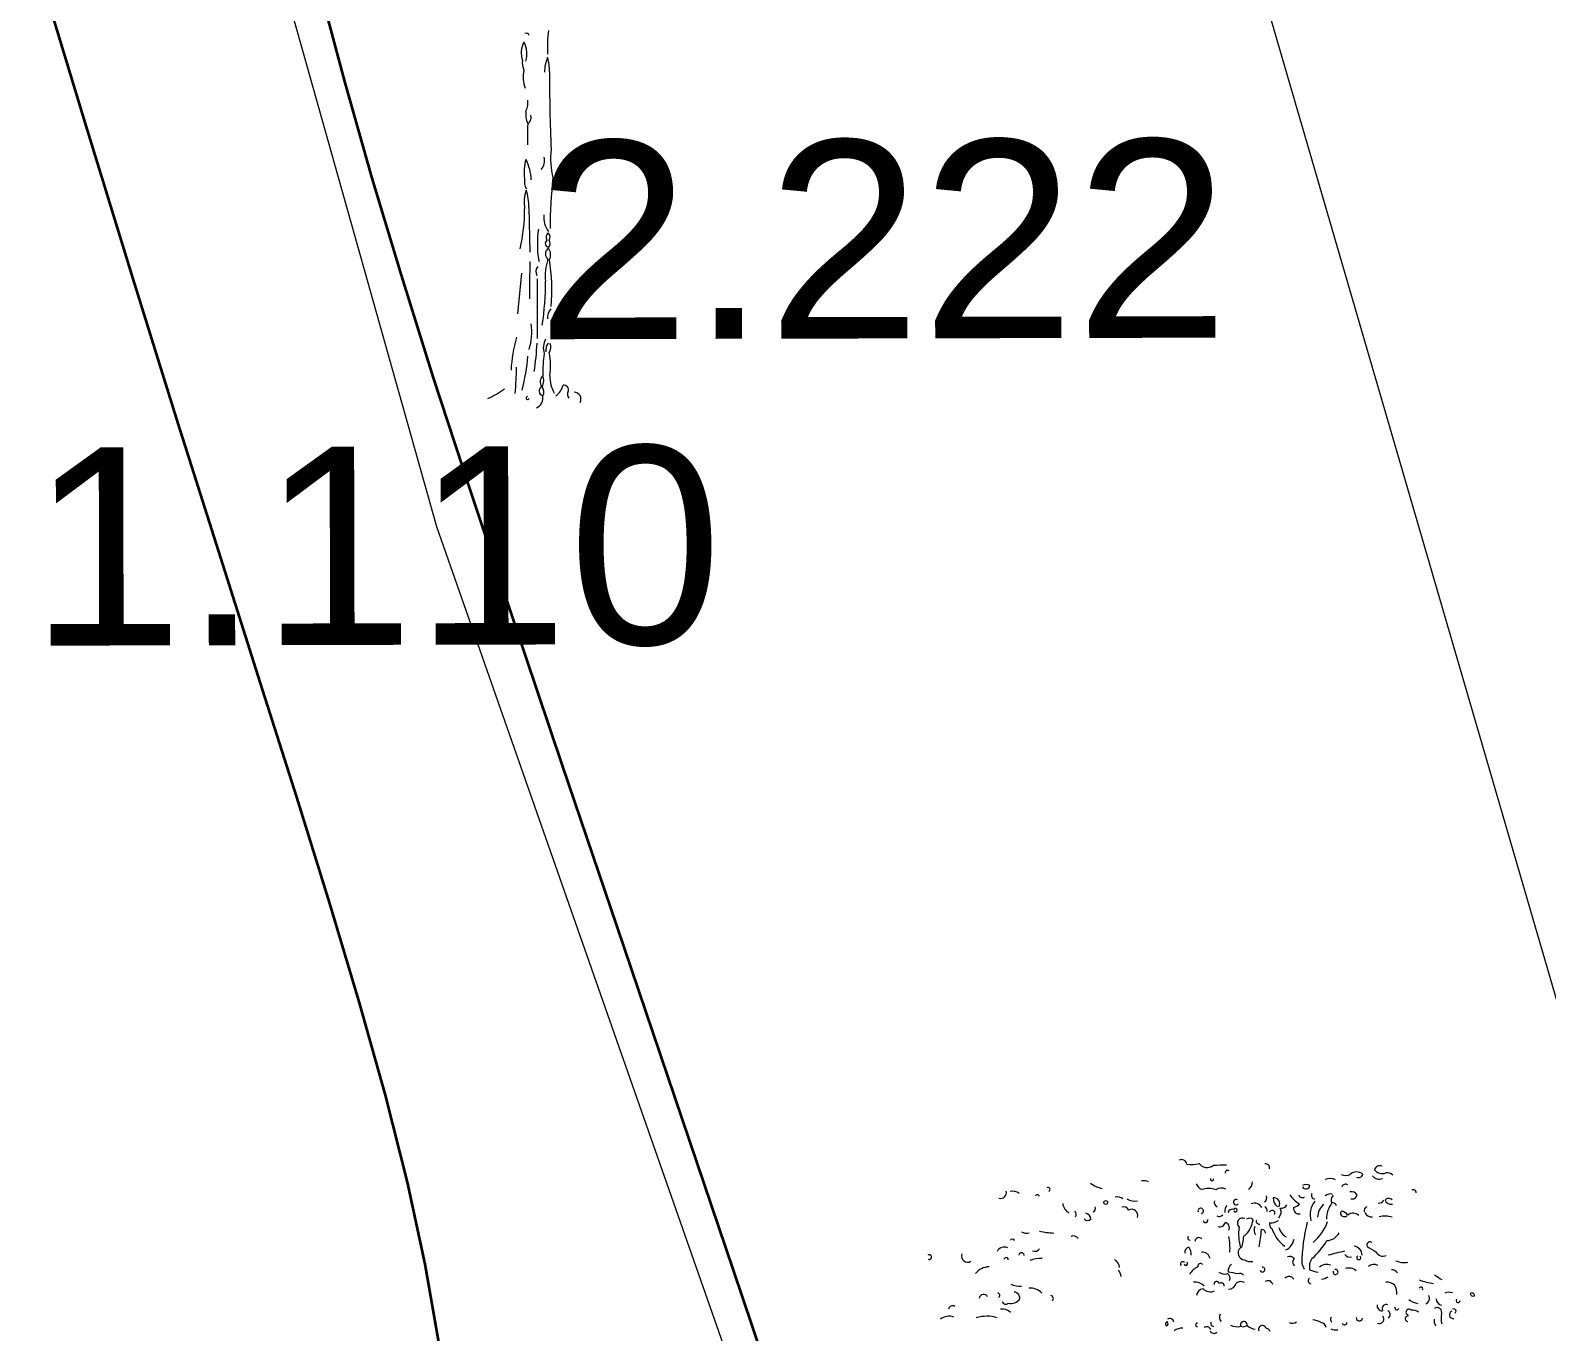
# Model space of a CAD drawing. Header units: millimetres. Extents: x 563604 to 809435, y 2337 to 1331933.
# Drawn here: x 724305 to 728896, y 1282215 to 1286155 of the extents above; entities that cross this region are included whole.
import ezdxf

# ---------------------------------------------------------------- set-up
doc = ezdxf.new("R2010")
doc.units = ezdxf.units.MM
for name, color, linetype, lineweight in [('CD TAI', 7, 'Continuous', 9), ('DM CAI-1', 9, 'Continuous', 35), ('ks_caytram-1', 253, 'Continuous', 9), ('MEP DUONG NHUA-1', 253, 'Continuous', 9), ('MUONG DAT-1', 253, 'Continuous', 9), ('NCV_TKCS_HIEN TRANG_251226_dwg-1', 253, 'Continuous', 9)]:
    doc.layers.add(name, color=color, linetype=linetype, lineweight=lineweight)
doc.styles.add('Arial', font='arial_0.ttf', dxfattribs={"height": 600.128024})

# ---------------------------------------------------------------- blocks, each defined once
blk = doc.blocks.new('NCV_TKCS_HIEN TRANG_251226_dwg_CX-2645538-TỔNG THỂ_HIỆN TRẠNG KHU ĐẤT')
at = {"layer": 'ks_caytram-1'}
for p, q in [((724297.4, 1291905.8), (724301.1, 1291770.7)), ((724275.5, 1291706.9), (724263.5, 1291584.1)), ((724323, 1291689.2), (724323.4, 1291509.4))]:
    blk.add_line(p, q, dxfattribs=at)
blk.add_circle((723828.8, 1295404.1), 5.83, dxfattribs=at)
for centre, radius, start, end in [((724057.7, 1295516.8), 17.1, 11.6861, 113.2939), ((724088.1, 1295597.8), 78.7, 260.0421, 287.1641), ((724135.6, 1295539.6), 29.7, 214.9101, 307.4141), ((724184.8, 1295153.7), 363.6, 88.5565, 94.8966), ((724312.5, 1295508.7), 12.4, 348.9701, 101.2987), ((724658, 1295500.4), 15.3, 61.8341, 171.566), ((723942.3, 1295432.5), 37.6, 64.5441, 97.7809), ((724150.3, 1295474.9), 4.72, 155.6241, 10.3931), ((724198.5, 1295493.9), 7.95, 56.2201, 188.9901), ((724507.5, 1295431), 45.6, 68.0341, 108.1465), ((724555.2, 1295516.5), 30.8, 243.1801, 297.0901), ((724588.3, 1295470), 27, 45.3751, 134.8954), ((724594.3, 1295493.4), 13.6, 243.3071, 341.7221), ((724656.4, 1295500.6), 25.7, 218.2521, 292.9471), ((724665.7, 1295521.1), 29.3, 218.9571, 291.4501), ((724681.5, 1295472.7), 21.7, 41.7661, 103.4524), ((723510.4, 1295434.1), 17.6, 252.4331, 14.8971), ((723546.4, 1295402.3), 35.8, 55.8821, 100.8523), ((723621.7, 1295421.3), 6.29, 6.4741, 163.405), ((723653.6, 1295443.3), 6.51, 301.5201, 120.6773), ((723832.5, 1295526.4), 80.7, 232.2211, 259.4401), ((724137.7, 1295477.5), 38.9, 204.9281, 241.6471), ((724139.2, 1295387), 59.7, 67.7941, 109.4621), ((724178.6, 1295420.2), 27.8, 61.3931, 127.3494), ((724244.7, 1295467.1), 28.7, 304.9821, 359.9961), ((724299.8, 1295419.8), 16.9, 304.0261, 17.3631), ((724471.9, 1295487.5), 104.7, 215.1721, 237.3441), ((724424.7, 1295431.1), 12.3, 198.4741, 300.6831), ((724435.4, 1295438.2), 20.4, 56.8811, 123.3894), ((724434.8, 1295457), 11.8, 205.9091, 351.4231), ((724463.4, 1295425.7), 11.9, 148.8791, 258.6501), ((724508.2, 1295408.6), 21.4, 69.2981, 133.5936), ((724529.7, 1295412), 18.5, 133.8911, 209.3171), ((724555.2, 1295446.5), 12.9, 60.7951, 154.1831), ((724571.9, 1295416.8), 20.1, 29.0181, 100.5592), ((724574.7, 1295430), 15.2, 254.1851, 347.0141), ((724760.3, 1295434.9), 7.92, 350.8631, 124.4663), ((723738.7, 1295407.6), 40.9, 189.2361, 240.4251), ((723727.2, 1295368), 12.6, 325.4801, 49.9781), ((723784.3, 1295386.8), 13.1, 301.2641, 19.6981), ((723862.5, 1295391.6), 29.3, 52.4751, 101.0112), ((723882.7, 1295373.8), 17.4, 25.8421, 108.7608), ((723916.6, 1295457.7), 49.1, 240.7851, 279.9211), ((723907.3, 1295364.9), 18.8, 341.9361, 118.7226), ((724116.2, 1295378.7), 8.29, 285.0081, 197.1541), ((724171.4, 1295403.9), 13.9, 159.1911, 248.3381), ((724211.9, 1295379.8), 22.8, 136.6011, 194.1821), ((724212.2, 1295369.7), 14.2, 72.0561, 161.3437), ((724223.6, 1295405.2), 8.18, 60.1741, 320.7041), ((724221.4, 1295381), 5.33, 204.9101, 155.36), ((724279, 1295376.5), 25.7, 29.2671, 112.952), ((724304.3, 1295379.7), 13.1, 347.3201, 62.5011), ((724332.7, 1295372.3), 8.08, 327.2391, 163.4836), ((724338.1, 1295400.8), 17.5, 327.3381, 96.9428), ((724368, 1295416.7), 32, 177.3511, 232.1661), ((724333, 1295375.7), 26.7, 318.0271, 24.7501), ((724358.5, 1295409.5), 22.7, 266.9581, 326.4421), ((724413.6, 1295386.2), 16.4, 169.2431, 284.3001), ((724390.8, 1295421.9), 33.3, 281.5751, 317.4081), ((724514.6, 1295366.8), 66.9, 141.5481, 195.2721), ((724522.4, 1295358.2), 52.3, 129.6631, 178.7944), ((724582, 1295352.4), 85.1, 143.5463, 179.0748), ((724516, 1295392), 11.2, 10.4141, 102.4777), ((724541.6, 1295353.5), 23.8, 32.189, 89.9697), ((724623.7, 1295378.5), 13, 107.7471, 189.3071), ((724657.6, 1295417.4), 14.8, 252.5801, 334.9511), ((724685.5, 1295403.1), 13.7, 42.2911, 144.0028), ((724693.2, 1295418.9), 20.3, 202.5421, 280.1061), ((723773.9, 1295364.5), 14.7, 223.8811, 310.0281), ((723763.1, 1295352.7), 20.2, 1.341, 73.739), ((724130.9, 1295350.2), 6.98, 185.9251, 22.4181), ((724172.8, 1295375.8), 13.9, 236.9211, 317.5981), ((724174.2, 1295346.7), 15.9, 249.6821, 350.7261), ((724187.2, 1295328.4), 15.9, 330.84, 80.3558), ((724242.9, 1295341.4), 15.8, 62.5281, 228.0941), ((724195.7, 1295361.9), 79.6, 312.1611, 352.9141), ((724264.1, 1295341.6), 15, 44.7591, 129.1504), ((724304.3, 1295321.2), 26.3, 155.7601, 214.4491), ((724293.1, 1295347.6), 8.99, 157.4581, 281.3901), ((724338.1, 1295337.7), 13.9, 161.3351, 242.5381), ((724328.5, 1295379.7), 37.7, 264.6641, 308.1281), ((724938.2, 1295215.4), 515.8, 165.4808, 179.5334), ((724367.3, 1295391), 140.1, 309.7761, 341.7341), ((724550.9, 1295373.2), 11.9, 165.2701, 309.1891), ((724577.8, 1295345.8), 26, 48.0621, 128.3915), ((724633.2, 1295382.3), 21.7, 201.9541, 278.8251), ((724674.4, 1295292.9), 70.2, 72.3271, 104.6713), ((723545.9, 1295286.6), 6.82, 20.2861, 149.5934), ((723588.5, 1295337.3), 26.2, 235.1161, 288.8931), ((723698.1, 1295697), 386.3, 259.5711, 266.0871), ((723730.4, 1295285.3), 17.9, 32.8691, 114.0044), ((724083.6, 1295297.1), 6.85, 140.9261, 272.4711), ((724110.5, 1295285.7), 12.1, 41.3151, 179.4035), ((724034.6, 1295265.5), 170.4, 356.0041, 12.2471), ((724379.7, 1295309.1), 148.8, 172.0581, 196.3831), ((724090.2, 1295314.9), 157.2, 342.7391, 355.6221), ((723555, 1295404.4), 750, 349.6361, 353.6911), ((724301.5, 1295310.8), 11.3, 0.6561, 95.0678), ((724431.7, 1295357.6), 105, 197.8181, 234.6491), ((724395.7, 1295338.7), 43.8, 192.9981, 242.4081), ((724355.9, 1295300.1), 43.5, 295.0701, 350.8311), ((724324.6, 1295387.2), 199.5, 309.9151, 330.5151), ((724497, 1295331.5), 42.5, 271.6721, 333.5401), ((724628.9, 1295275.6), 9.77, 46.1931, 205.1521), ((723294.3, 1295239), 7.24, 243.7971, 126.8607), ((723411, 1295242.7), 19.2, 162.7091, 300.2401), ((723521.1, 1295246.5), 23, 61.0501, 157.2708), ((723573.7, 1295244.3), 7.85, 352.7391, 179.3632), ((723614, 1295274.7), 18.2, 247.7611, 321.9961), ((724081.6, 1295254.3), 13.6, 89.5591, 193.3911), ((724045.3, 1295246.7), 42.2, 356.9211, 30.1351), ((724121.5, 1295230.4), 23.3, 10.2881, 97.0428), ((724250.1, 1295251.1), 20.8, 129.3941, 267.7461), ((724386.1, 1295223.8), 17.3, 36.1631, 114.6172), ((724722.5, 1294458), 816.7, 102.0565, 105.6864), ((724567.6, 1295256.8), 17.7, 214.8321, 288.5711), ((724573.6, 1295241.2), 32.1, 6.075, 76.889), ((724594.7, 1295236.8), 6.09, 114.5711, 46.7711), ((725189.5, 1296157.4), 1053.3, 237.2701, 238.9901), ((724668.6, 1295266.4), 24.7, 208.2391, 292.7241), ((723477.7, 1295152.6), 56.9, 92.2679, 139.8863), ((723527.3, 1295231.4), 6.17, 354.9421, 174.9425), ((723634.5, 1295123.3), 111.2, 89.1029, 108.3984), ((723842.3, 1295204.9), 28.6, 4.3331, 63.3181), ((723849.6, 1295179.7), 25.7, 1.2601, 49.4131), ((724061.8, 1295218.1), 6.76, 35.5201, 228.0181), ((724071.4, 1295219.2), 5.47, 196.5491, 47.7311), ((724135.6, 1295153.6), 62.9, 116.4937, 148.571), ((724115.6, 1295211.4), 8.25, 39.2751, 190.5451), ((724229.8, 1295194.2), 30.7, 132.3411, 181.5321), ((724267.7, 1295262.1), 36.7, 239.9251, 279.7341), ((724303, 1295200.9), 7.27, 203.3491, 98.8142), ((724407.4, 1295223.4), 12.9, 124.7311, 235.5391), ((724341, 1295173.1), 93.8, 17.7951, 29.7331), ((724491.2, 1295209.1), 46, 147.0231, 190.6261), ((724496.3, 1295321), 130.4, 247.2991, 259.1141), ((724497.3, 1295185.1), 31.6, 67.0441, 132.1503), ((724524.5, 1295193.8), 7.53, 159.9431, 110.3308), ((724564.5, 1295171.7), 34.1, 49.4521, 107.4389), ((724640.6, 1295194.7), 22.1, 57.5201, 136.4363), ((724696.2, 1295182.3), 17.9, 29.6681, 97.4724), ((724730.8, 1295272.6), 50.4, 242.0791, 283.9401), ((723569.4, 1295211.1), 60.7, 242.6401, 274.2501), ((724097.4, 1295122.3), 40.8, 44.2221, 94.5034), ((724164.7, 1295157), 7.92, 12.2711, 184.2621), ((724188.3, 1295215.4), 27.9, 232.4541, 288.0831), ((724178.5, 1295152.5), 8.66, 349.5781, 134.0883), ((724189.2, 1295174.7), 16.1, 334.0761, 61.2471), ((724167, 1294932.2), 263.2, 76.304, 82.9838), ((724201, 1295165.4), 23.4, 268.4221, 346.4561), ((724238, 1295140.7), 23.9, 64.2761, 126.382), ((724235.5, 1295174.9), 14.3, 42.2181, 115.4319), ((724319.8, 1295152.6), 14.9, 12.1191, 126.4423), ((724383.8, 1295163.4), 16.9, 32.7391, 138.0047), ((724450.5, 1295167.1), 9, 119.8801, 263.0101), ((724476.5, 1295214.7), 43.3, 276.9611, 305.8121), ((724677.4, 1295122.6), 40.6, 48.9141, 90.2463), ((724650.9, 1295127.9), 58.9, 357.4501, 25.4401), ((724850.4, 1295364.9), 207.9, 249.5461, 261.9621), ((724782.9, 1295142.4), 5.5, 333.7741, 158.5687), ((724975.4, 1295401.2), 263.8, 235.1341, 240.5861), ((723459.2, 1295111.8), 14, 31.2851, 168.7151), ((723500.8, 1295123.1), 7.34, 301.865, 77.329), ((723526.1, 1295108.2), 11.9, 197.6671, 309.8241), ((723540.5, 1295132.9), 34.5, 258.7301, 323.8611), ((723551.3, 1295115.4), 17.3, 350.679, 89.2015), ((723599.5, 1295096.3), 48.8, 42.7981, 93.8694), ((723660.9, 1295113.5), 9.4, 307.8261, 82.3075), ((724126.8, 1295119.4), 23.7, 98.361, 171.9101), ((724145.5, 1295165.2), 31.5, 225.0861, 293.2761), ((724782.3, 1295153.7), 55.8, 230.1851, 260.8381), ((724790.8, 1295114.1), 17.9, 293.4011, 26.9031), ((724848.8, 1295112.4), 19.6, 180.6851, 258.5281), ((724866.7, 1295100.3), 32.1, 68.6951, 111.5749), ((724895.6, 1295107.3), 6.28, 141.7041, 5.1661), ((724937.2, 1295121.9), 8.14, 356.5981, 130.5457), ((724941.5, 1295130.4), 9.81, 193.8041, 293.3391), ((723354.3, 1295019.5), 40.5, 69.3791, 129.8158), ((723365.2, 1295079.3), 12.4, 57.6951, 172.9779), ((723468.8, 1294944.1), 115.7, 74.1701, 106.0998), ((723515.9, 1295047.1), 34.5, 44.2371, 99.1626), ((724191.1, 1295057), 18.5, 151.1131, 226.2191), ((724519.7, 1295050.1), 10.9, 142.4351, 226.6321), ((724596.6, 1295055.2), 9.57, 176.5271, 350.3241), ((724665.8, 1295091.5), 15.4, 171.0201, 271.6221), ((724657.7, 1295050.8), 13, 243.2101, 48.3001), ((724678, 1295083), 12.1, 65.4791, 208.7421), ((724677.5, 1295065.2), 12.2, 302.8921, 63.4031), ((724710.3, 1295085.7), 6.37, 165.3201, 344.4381), ((724744, 1295052.3), 8.46, 79.4831, 265.5971), ((724747, 1295071.8), 9.27, 46.6821, 254.0991), ((724755.8, 1295045.7), 32.9, 52.6661, 94.2045), ((724832.1, 1295071.9), 14, 337.0071, 126.6824), ((724913.6, 1295054.1), 69.7, 169.7601, 194.7531), ((724881, 1295064.7), 11.8, 114.0961, 279.5711), ((724882.4, 1295075.2), 7.03, 293.1551, 124.3367), ((724016.9, 1295036.1), 7.34, 102.9411, 238.4061), ((724008.8, 1295037.4), 8.66, 299.0021, 42.3451), ((724022.1, 1295039.3), 13.6, 12.2651, 120.0801), ((724058.7, 1294985.9), 37.6, 84.5947, 128.1975), ((724105.8, 1295034), 5.13, 78.2751, 281.9951), ((724133.9, 1295013.1), 14.9, 28.0271, 122.7563), ((724156.4, 1295020.3), 12.4, 201.7871, 313.4261), ((724155.4, 1295038.1), 9.01, 158.6931, 266.5191), ((724226.6, 1295075.6), 47.6, 244.7321, 283.3071), ((724246.6, 1295033.7), 10.1, 347.6651, 206.0241), ((724244.7, 1295049.3), 21.2, 250.1101, 303.5791), ((724293.8, 1295081.3), 62.2, 233.1631, 258.2201), ((724302.7, 1295020.4), 11.3, 17.6341, 203.0871), ((724313.2, 1295009.4), 14.4, 17.806, 88.7232), ((724393.2, 1295059.1), 20.5, 242.7341, 308.9571), ((724443, 1294961.7), 88, 64.428, 81.9877), ((724476.4, 1295020.8), 20.7, 12.831, 77.438), ((724525.6, 1295052.3), 34, 242.7291, 279.5991), ((724551.8, 1295040.8), 7.38, 194.5231, 3.2381), ((724862.8, 1295049.2), 40.2, 177.8181, 207.5091), ((724743.3, 1292388.7), 389.4, 172.1391, 182.8461), ((724348.1, 1292372.9), 73.3, 153.0931, 198.0291), ((724223.9, 1292371.4), 68.3, 340.9761, 30.4931), ((724290, 1292425.4), 8.45, 5.6771, 117.3739), ((724327.9, 1292343.1), 49.9, 171.7781, 205.9841), ((724454.1, 1292316.4), 108.6, 156.7281, 180.3581), ((724232.5, 1292321.4), 127.6, 357.9771, 17.2851), ((724378, 1292299.8), 97.4, 167.2961, 199.9811), ((730638.3, 1292332.9), 6278.2, 180.14607, 182.29708), ((724246.1, 1292222.3), 49, 330.7421, 9.9641), ((724362.1, 1292189.1), 73.9, 172.7641, 203.7661), ((724282.9, 1292177.7), 21.8, 302.2961, 19.6161), ((725185.8, 1292113.9), 892.4, 177.0861, 181.1741), ((724605.6, 1292054.3), 242.1, 173.5971, 194.1041), ((724412, 1292012.6), 128.7, 162.6581, 188.8151), ((724155, 1291983.7), 150.1, 2.2301, 26.6011), ((724309.4, 1292046.6), 36.3, 315.0341, 17.9821), ((724331.5, 1291985.2), 47.2, 170.6061, 209.9131), ((725661.3, 1291846.2), 1299, 173.4111, 180.1751), ((724405.9, 1291920.8), 122.3, 162.1481, 189.1531), ((724172.4, 1291913.7), 125.2, 356.3711, 20.8411), ((723730.5, 1291900.5), 554.6, 347.5131, 0.0761), ((724410, 1291875.8), 67.3, 173.3661, 219.1311), ((724511.8, 1291785.1), 187.9, 175.8731, 193.3661), ((724511.5, 1291809.7), 187.4, 170.7011, 183.3811), ((724359.4, 1291797), 11.8, 126.5291, 263.2281), ((724366.9, 1291815.3), 17, 126.7251, 210.9251), ((724346, 1291816.5), 16.4, 322.5811, 49.1091), ((724345.9, 1291796.6), 16.5, 317.0541, 37.1911), ((724368.8, 1291764.8), 20.9, 124.9291, 231.5231), ((724333.5, 1291762.7), 30.3, 332.0891, 39.6021), ((727120.6, 1291664), 2820.6, 178.4221, 180.7141), ((724343, 1291711.7), 24, 139.9461, 211.1751), ((724488.5, 1291699.6), 141.4, 159.7981, 186.9391), ((723792.6, 1291657.8), 574.9, 354.7791, 9.0711), ((723537, 1291675.2), 811.2, 351.0981, 0.5221), ((724395.1, 1291571.8), 41.2, 139.0381, 184.3621), ((724138.2, 1291528.2), 168.6, 341.9011, 8.4301), ((724691, 1291390), 447.8, 164.1059, 177.0309), ((723436.6, 1291541.4), 887.5, 351.4121, 356.9951), ((724397.1, 1291480.4), 55.5, 151.0431, 197.5151), ((724380, 1291474.9), 31, 139.6181, 192.5801), ((724332.9, 1291482.1), 31.4, 329.0681, 22.0531), ((723678.3, 1291508.6), 619, 345.4371, 355.1011), ((724846.6, 1291397.7), 506.7, 172.5217, 180.1203), ((724140.9, 1291426.7), 222.4, 351.9411, 10.1481), ((723532.6, 1291421.7), 727.9, 353.7831, 0.0381), ((724358.3, 1291377.9), 26.2, 134.4761, 214.3731), ((724309.5, 1291381.8), 33.8, 326.5761, 26.0661), ((724480.4, 1291398.3), 119.3, 181.3331, 207.5821), ((724029.4, 1291633.2), 338.5, 295.2351, 305.0721), ((724343.6, 1291349.6), 14.8, 113.4081, 256.0101), ((724319.3, 1291347.6), 24.1, 329.1891, 40.2291), ((724348.8, 1291380), 54, 304.1721, 346.9131), ((724403.1, 1291353.2), 14.7, 342.5851, 96.6297), ((724431.9, 1291340.3), 17.1, 150.1641, 222.7871), ((724435, 1291325.9), 20.7, 329.4191, 90.3416), ((724294.2, 1291328.4), 4.52, 89.4331, 0.8371), ((724307.9, 1291329.3), 32.7, 293.8661, 10.4461)]:
    blk.add_arc(centre, radius, start, end, dxfattribs=at)
blk = doc.blocks.new('NCV_TKCS_HIEN TRANG_251226_dwg-1595164-TỔNG THỂ_HIỆN TRẠNG KHU ĐẤT')
at = {"layer": 'DM CAI-1', "flags": 128}
for points in [[(726608.9, 1281883.4), (726434.2, 1282401.3), (726256.2, 1282926.3), (726081.3, 1283441.4), (725915.9, 1283929.4), (725766.3, 1284373.3), (725637.1, 1284761.2), (725525.8, 1285102.9), (725428.2, 1285413.3), (725340.1, 1285707.4), (725257.2, 1286000.3), (725175.4, 1286307), (725090.2, 1286642.4), (724997.6, 1287021.6), (724894.7, 1287454.9), (724785.1, 1287933.7), (724673.4, 1288444.7), (724564.6, 1288974.6), (724463.6, 1289510.2)], [(725542.2, 1282182.8), (725500.5, 1282419.3), (725446.4, 1282667.5), (725379.9, 1282930.4), (725301.4, 1283210.6), (725211.7, 1283510.7), (725111.4, 1283833.5), (725001, 1284181.6), (724881.2, 1284557.6), (724752.6, 1284964.3), (724616.2, 1285402.4), (724474.1, 1285865.7), (724329, 1286346), (724183.2, 1286835.3), (724039.5, 1287325.3), (723900.3, 1287808.1), (723768.1, 1288275.4), (723645.6, 1288719.2), (723534.8, 1289132.9), (723436.2, 1289516)]]:
    blk.add_lwpolyline(points, dxfattribs=at)
at = {"layer": 'MEP DUONG NHUA-1', "flags": 128}
blk.add_lwpolyline([(716231.5, 1321591.7), (717133.5, 1319975.5), (720696.1, 1309813.7), (723366.6, 1301357.1), (725670.4, 1294397), (733749.3, 1266649), (735367.7, 1261954.8), (739458.1, 1249812.8), (743658, 1235750.6), (749920.1, 1214169.6), (754437.4, 1199109), (756928.6, 1191184.1), (760666.8, 1178214.1), (762672.6, 1171661.4), (768012.8, 1151455.6)], dxfattribs=at)
at = {"layer": 'MUONG DAT-1', "flags": 128}
blk.add_lwpolyline([(752286.9, 1199548), (747733.3, 1213433.3), (740799, 1236446.8), (737239.8, 1247927.9), (731715.3, 1265616), (728295.2, 1276774.1), (725536.1, 1284652.1), (720895.6, 1301124.3), (717081.2, 1300936.3), (710093.2, 1307531.3), (707990.2, 1306468.1), (691820.2, 1300720.9), (687515.8, 1297110), (687945.7, 1294643.5), (696311.8, 1277455.4), (695625.2, 1272682.1)], dxfattribs=at)
for p in [(1516.4, -6287.1), (3732.1, -12798.3)]:
    blk.add_blockref('NCV_TKCS_HIEN TRANG_251226_dwg_CX-2645538-TỔNG THỂ_HIỆN TRẠNG KHU ĐẤT', p)
at = {"layer": 'CD TAI', "char_height": 600.13, "width": 2512.823, "attachment_point": 1, "rotation": 0.1346, "line_spacing_factor": 0.941778, "style": 'Arial'}
for s, insert in [('2.222', (725835.6, 1285819.7)), ('1.110', (724301.2, 1284891.9))]:
    blk.add_mtext(s, dxfattribs=dict(at, insert=insert))

msp = doc.modelspace()

# ---------------------------------------------------------------- block references
at = {"layer": 'NCV_TKCS_HIEN TRANG_251226_dwg-1'}
msp.add_blockref('NCV_TKCS_HIEN TRANG_251226_dwg-1595164-TỔNG THỂ_HIỆN TRẠNG KHU ĐẤT', (0, 0), dxfattribs=at)

doc.saveas('drawing.dxf')
